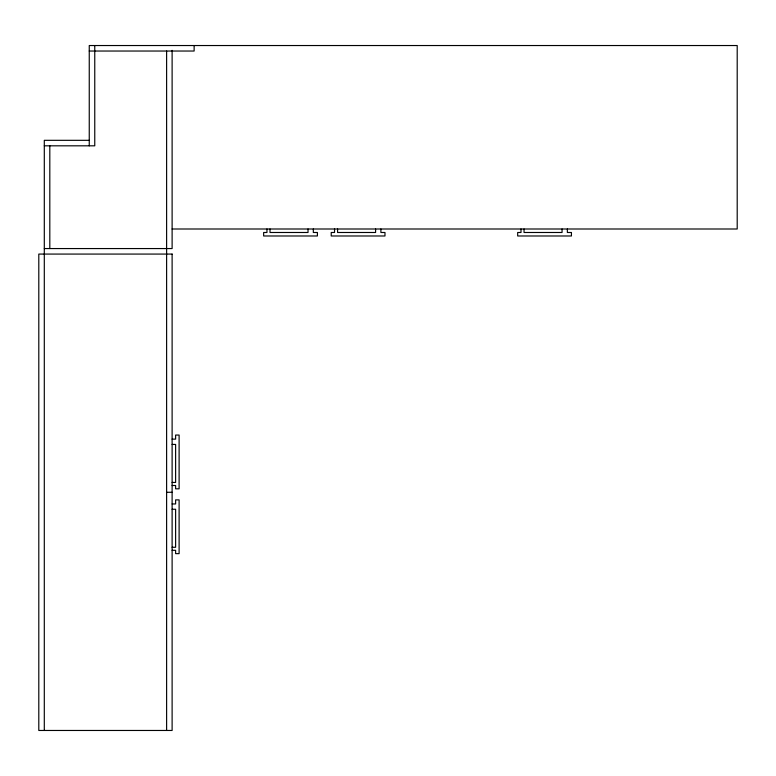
<?xml version="1.0" encoding="UTF-8"?>
<svg xmlns="http://www.w3.org/2000/svg" width="776" height="776" viewBox="0 0 776 776"><rect width="100%" height="100%" fill="white"/><g stroke="black" fill="none" stroke-linecap="round" stroke-linejoin="round"><path stroke-width="1.16" d="M89.25 51.032L194.136 51.032L194.136 45.532M89.25 140.32L44.3 140.32L44.3 730.468M44.3 145.82L94.759 145.82L94.759 45.532M172.117 228.998L737.2 228.998L737.2 45.532L89.25 45.532L89.25 145.82M44.3 248.562L172.117 248.562L172.117 50.353M172.117 439.129L175.619 439.129L175.619 435.055L179.111 435.055L179.111 488.812L175.619 488.812L175.619 485.495L172.117 485.495M172.117 444.435L175.619 444.435L175.619 482.449L172.117 482.449M166.617 492.275L172.117 492.275M172.117 503.954L175.619 503.954L175.619 499.88L179.111 499.88L179.111 553.637L175.619 553.637L175.619 550.32L172.117 550.32M172.117 509.26L175.619 509.26L175.619 547.274L172.117 547.274M567.363 228.998L567.363 232.49L571.437 232.49L571.437 235.982L517.679 235.982L517.679 232.49L520.997 232.49L520.997 228.998M562.057 228.998L562.057 232.49L524.043 232.49L524.043 228.998M380.9 228.998L380.9 232.49L384.974 232.49L384.974 235.982L331.216 235.982L331.216 232.49L334.534 232.49L334.534 228.998M375.594 228.998L375.594 232.49L337.579 232.49L337.579 228.998M313.32 228.998L313.32 232.49L317.403 232.49L317.403 235.982L263.646 235.982L263.646 232.49L266.954 232.49L266.954 228.998M308.024 228.998L308.024 232.49L270.009 232.49L270.009 228.998M166.617 51.032L166.617 730.468M49.809 145.82L49.809 248.562M172.117 254.072L38.8 254.072L38.8 730.468L172.117 730.468L172.117 254.072"/></g></svg>
